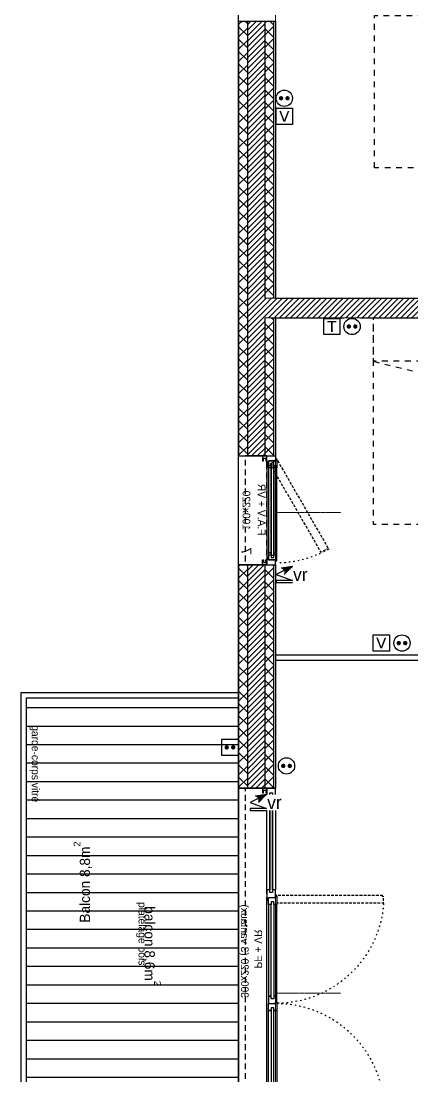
# Model space of a CAD drawing. Header units: centimetres. Extents: x 2648 to 12729, y 1890 to 6224.
# Drawn here: x 8218 to 8578, y 3367 to 4337 of the extents above; entities that cross this region are included whole.
import ezdxf

# ---------------------------------------------------------------- set-up
doc = ezdxf.new("R2010")
doc.units = ezdxf.units.CM
for name, pattern in [('ACAD_ISO03W100', [0.295276, 0.11811, -0.177165]), ('Style de ligne -11', [0.347222, 0.20828, -0.138942]), ('Style de ligne -12', [0.164042, 0.054681, -0.109361]), ('Style de ligne -13', [0.147638, 0.098425, -0.049213]), ('Style de ligne -14', [0.147638, 0.098425, -0.049213]), ('Style de ligne -17', [0.347222, 0.20828, -0.138942]), ('Style de ligne -18', [0.164042, 0.054681, -0.109361]), ('VW-01', [0.41656, 0.20828, -0.20828])]:
    doc.linetypes.add(name, pattern=pattern)
for name, color, linetype in [('B GÈnÈral_Hatch', 252, 'Continuous'), ('B Général', 252, 'Continuous'), ('C ANNOTATIONS-prestations', 252, 'Continuous'), ('D SURFACES-shab', 252, 'Continuous'), ('prlm-VMC', 93, 'Continuous')]:
    doc.layers.add(name, color=color, linetype=linetype)
doc.layers.add('prlm-ELEC-CFA', color=1, linetype='Continuous', lineweight=25)
doc.layers.add('prlm-ELEC-CFO', color=10, linetype='Continuous', lineweight=25)
doc.layers.add('prlm-ZEROPLOT', color=254, linetype='Continuous', plot=False)
doc.layers.get('prlm-VMC').off()
doc.styles.add('Eurostile', font='Eurosti.TTF')
doc.styles.add('Eurostile (bold)', font='Eurostib.TTF')
doc.styles.add('prlm-elec-cfo', font='comic.ttf', dxfattribs={"height": 12})
doc.styles.get("Standard").update_dxf_attribs({"font": 'isocp.shx', "height": 15})
pattern_1 = [(45, (0, 0), (2.4253472, -2.6458333), [])]
pattern_2 = [(-45, (0, 0), (5.656854, 5.656854), []), (45, (0, 0), (5.656854, -5.656854), [])]

# ---------------------------------------------------------------- blocks, each defined once
blk = doc.blocks.new('B 80.Balcon')
at = {"layer": 'B GÈnÈral_Hatch', "linetype": 'Continuous'}
h = blk.add_hatch(dxfattribs=at)
h.set_pattern_fill('H_BARDAGE V 150', color=256, style=0, pattern_type=2)
h.set_pattern_definition([(90, (0, 0), (17, 0), [])])
h.paths.add_polyline_path([(-220, 110), (220, 110), (220, -85), (-220, -85)])
at = {"layer": 'B Général', "linetype": 'Continuous', "flags": 128}
for points in [[(-225, 110), (225, 110), (225, -90), (-225, -90)], [(-220, 110), (220, 110), (220, -85), (-220, -85)]]:
    blk.add_lwpolyline(points, close=True, dxfattribs=at)
at = {"layer": 'C ANNOTATIONS-prestations', "line_spacing_factor": 0.894142, "style": 'Eurostile'}
for s, insert, char_height, attachment_point in [('balcon 8,6m{\\H0.6667x;\\S2 ^ ;}', (47.16, 38.55), 9.412, 3), ('platelage bois', (-32.26, 25.02), 7.059, 1), ('garde-corps vitré', (-194.9, -73.14), 7.059, 1)]:
    blk.add_mtext(s, dxfattribs=dict(at, insert=insert, char_height=char_height, attachment_point=attachment_point))
blk = doc.blocks.new('B 80.PF 300.220 + VR (3 vantaux)')
at = {"layer": 'B Général', "linetype": 'Continuous'}
for p, q in [((-150, 7), (-150, 17)), ((150, 7), (150, 17))]:
    blk.add_line(p, q, dxfattribs=at)
at = {"layer": 'B Général', "linetype": 'Continuous', "lineweight": 35}
for p, q in [((-150, 7), (-150, -9)), ((150, 7), (150, -9))]:
    blk.add_line(p, q, dxfattribs=at)
at = {"layer": 'B Général'}
blk.add_line((-143, 9), (47, 9), dxfattribs=at)
at = {"layer": 'B Général', "linetype": 'Style de ligne -13', "ltscale": 25.4, "flags": 128}
for points in [[(-147.5, 117), (-146.5, 117), (-146.5, 116), (-140, 116), (-140, 18.5), (-146.5, 18.5), (-146.5, 17.5), (-147.5, 17.5)], [(51.5, 115), (50.5, 115), (50.5, 116), (44, 116), (44, 18.5), (50.5, 18.5), (50.5, 17.5), (51.5, 17.5)]]:
    blk.add_lwpolyline(points, close=True, dxfattribs=at)
at = {"layer": 'B Général', "flags": 128}
for points in [[(-143, 10.5), (-143, 9), (-150, 9), (-150, 17), (-145.5, 17), (-145.5, 10.5)], [(-54.5, 18), (-139, 18), (-139, 15.5), (-54.5, 15.5)], [(-54.5, 13), (-139, 13), (-139, 10.5), (-54.5, 10.5)], [(-41.5, 18), (43, 18), (43, 15.5), (-41.5, 15.5)], [(-41.5, 13), (43, 13), (43, 10.5), (-41.5, 10.5)], [(56.5, 17), (56.5, 14.25), (54, 14.25), (54, 11.75), (56.5, 11.75), (56.5, 9), (47, 9), (47, 10.5), (49.5, 10.5), (49.5, 17)], [(145.5, 14.25), (54, 14.25), (54, 11.75), (145.5, 11.75)], [(143, 17), (56.5, 17), (56.5, 14.25), (143, 14.25)], [(143, 11.75), (56.5, 11.75), (56.5, 9), (143, 9)], [(145.5, 14.25), (143, 14.25), (143, 17), (150, 17), (150, 9), (143, 9), (143, 11.75), (145.5, 11.75)], [(-150, 9), (-150, 5), (-145.5, 5), (-145.5, 6), (-148, 6), (-148, 8), (-145.5, 8), (-145.5, 9)], [(150, 9), (150, 5), (145.5, 5), (145.5, 6), (148, 6), (148, 8), (145.5, 8), (145.5, 9)]]:
    blk.add_lwpolyline(points, close=True, dxfattribs=at)
at = {"layer": 'B Général', "linetype": 'Continuous', "flags": 128}
for points in [[(-139, 15.5), (-141.5, 15.5), (-141.5, 13), (-139, 13), (-139, 10.5), (-145.5, 10.5), (-145.5, 17), (-146.5, 17), (-146.5, 18), (-139, 18)], [(-54.5, 15.5), (-52, 15.5), (-52, 13), (-54.5, 13), (-54.5, 10.5), (-48, 10.5), (-48, 17), (-47, 17), (-47, 18), (-54.5, 18)], [(-41.5, 15.5), (-44, 15.5), (-44, 13), (-41.5, 13), (-41.5, 10.5), (-48, 10.5), (-48, 17), (-47, 17), (-47, 18), (-41.5, 18)], [(43, 15.5), (45.5, 15.5), (45.5, 13), (43, 13), (43, 10.5), (49.5, 10.5), (49.5, 17), (50.5, 17), (50.5, 18), (43, 18)]]:
    blk.add_lwpolyline(points, close=True, dxfattribs=at)
at = {"layer": 'B Général', "linetype": 'Style de ligne -11', "ltscale": 25.4, "flags": 128}
blk.add_lwpolyline([(-150, 9), (150, 9), (150, -11), (-150, -11)], close=True, dxfattribs=at)
at = {"layer": 'B Général', "flags": 128}
blk.add_lwpolyline([(150, -9), (150, -17), (-150, -17), (-150, -9)], dxfattribs=at)
at = {"layer": 'B Général'}
for centre in [(-147, 17.5), (51, 17.5)]:
    blk.add_circle(centre, 0.5, dxfattribs=at)
at = {"layer": 'B Général', "linetype": 'Style de ligne -12', "ltscale": 25.4}
for centre, start, end in [((-147, 17.5), 0.29382, 90.28792), ((51, 17.5), 94.06495, 179.70618)]:
    blk.add_arc(centre, 99, start, end, dxfattribs=at)
at = {"layer": 'B Général', "insert": (2, 4.58), "char_height": 7.059, "attachment_point": 2, "rotation": 360, "line_spacing_factor": 0.894142, "style": 'Eurostile'}
blk.add_mtext('PF + VR', dxfattribs=at)
at = {"layer": 'C ANNOTATIONS-prestations', "rotation": 360, "line_spacing_factor": 0.894142}
for s, insert, char_height, attachment_point, style in [('3', (-141.15, -4.77), 9.41, 1, 'Eurostile (bold)'), ('300x220 (3 vantaux) ', (0, -7.82), 7.059, 2, 'Eurostile')]:
    blk.add_mtext(s, dxfattribs=dict(at, insert=insert, char_height=char_height, attachment_point=attachment_point, style=style))
blk = doc.blocks.new('B 80.F 100x220 (all. vitrée fixe) + VR')
at = {"layer": 'B Général', "linetype": 'Continuous', "lineweight": 35}
for p, q in [((-50, 7), (-50, -9)), ((50, 7), (50, -9))]:
    blk.add_line(p, q, dxfattribs=at)
at = {"layer": 'B Général'}
blk.add_line((45, 9), (-45, 9), dxfattribs=at)
at = {"layer": 'B Général', "linetype": 'Style de ligne -14', "ltscale": 25.4, "flags": 128}
blk.add_lwpolyline([(-35.69, 65.82), (-36.19, 64.95), (-35.32, 64.45), (-38.57, 58.82), (42.63, 11.94), (45.88, 17.57), (46.75, 17.07), (47.25, 17.93)], close=True, dxfattribs=at)
at = {"layer": 'B Général', "flags": 128}
for points in [[(-43, 10.5), (-43, 9), (-50, 9), (-50, 17), (-45.5, 17), (-45.5, 10.5)], [(-43.5, 15.5), (43.5, 15.5), (43.5, 13), (-43.5, 13)], [(-41, 18), (41, 18), (41, 15.5), (-41, 15.5)], [(-41, 13), (41, 13), (41, 10.5), (-41, 10.5)], [(43, 10.5), (43, 9), (50, 9), (50, 17), (45.5, 17), (45.5, 10.5)], [(-50, 9), (-50, 5), (-45.5, 5), (-45.5, 6), (-48, 6), (-48, 8), (-45.5, 8), (-45.5, 9)], [(50, 9), (50, 5), (45.5, 5), (45.5, 6), (48, 6), (48, 8), (45.5, 8), (45.5, 9)]]:
    blk.add_lwpolyline(points, close=True, dxfattribs=at)
at = {"layer": 'B Général', "linetype": 'Continuous', "flags": 128}
for points in [[(-39, 15.5), (-41.5, 15.5), (-41.5, 13), (-39, 13), (-39, 10.5), (-45.5, 10.5), (-45.5, 17), (-46.5, 17), (-46.5, 18), (-39, 18)], [(39, 15.5), (41.5, 15.5), (41.5, 13), (39, 13), (39, 10.5), (45.5, 10.5), (45.5, 17), (46.5, 17), (46.5, 18), (39, 18)]]:
    blk.add_lwpolyline(points, close=True, dxfattribs=at)
at = {"layer": 'B Général', "linetype": 'Style de ligne -17', "ltscale": 25.4, "flags": 128}
blk.add_lwpolyline([(-50, 9), (50, 9), (50, -11), (-50, -11)], close=True, dxfattribs=at)
at = {"layer": 'B Général', "flags": 128}
blk.add_lwpolyline([(-50, -9), (-50, -17), (50, -17), (50, -9)], dxfattribs=at)
at = {"layer": 'B Général'}
blk.add_circle((47, 17.5), 0.5, dxfattribs=at)
at = {"layer": 'B Général', "linetype": 'Style de ligne -18', "ltscale": 25.4}
blk.add_arc((49, 17.5), 97.5, 150.29382, 179.70618, dxfattribs=at)
at = {"layer": 'B Général', "insert": (-23.11, 7.7), "char_height": 7.059, "attachment_point": 1, "line_spacing_factor": 0.894142, "style": 'Eurostile'}
blk.add_mtext('F.A.V + VR', dxfattribs=at)
at = {"layer": 'C ANNOTATIONS-prestations', "insert": (-41.15, -5.19), "char_height": 9.41, "attachment_point": 1, "rotation": 360, "line_spacing_factor": 0.894142, "style": 'Eurostile (bold)'}
blk.add_mtext('7', dxfattribs=at)
at = {"layer": 'C ANNOTATIONS-prestations', "insert": (0, -6.3), "char_height": 7.059, "width": 100, "attachment_point": 2, "rotation": 360, "line_spacing_factor": 0.894142, "style": 'Eurostile'}
blk.add_mtext('100x220', dxfattribs=at)
blk = doc.blocks.new('xi.EA')
at = {"layer": 'prlm-ZEROPLOT', "color": 250, "linetype": 'ACAD_ISO03W100', "lineweight": 0, "ltscale": 0.2}
blk.add_lwpolyline([(0, 0), (0, 60)], dxfattribs=at)
blk = doc.blocks.new('xi.TV')
at = {"layer": 'prlm-ELEC-CFA', "color": 0, "linetype": 'ByBlock', "lineweight": -2, "flags": 128}
blk.add_lwpolyline([(-7.5, 7.5), (7.5, 7.5), (7.5, -7.5), (-7.5, -7.5)], close=True, dxfattribs=at)
at = {"layer": 'prlm-ELEC-CFA', "color": 0, "linetype": 'ByBlock', "insert": (0, 0), "char_height": 10, "width": 11.36, "attachment_point": 5}
blk.add_mtext('{\\fVerdana|b0|i0|c0|p34;V}', dxfattribs=at)
blk = doc.blocks.new('xi.PC')
at = {"color": 0, "lineweight": 5}
blk.add_wipeout([(-7.5, -7.5), (7.5, -7.5), (7.5, 7.5), (-7.5, 7.5)], dxfattribs=at).dxf.layer = 'prlm-ELEC-CFO'
at = {"layer": 'prlm-ELEC-CFO', "color": 0, "linetype": 'ByBlock', "lineweight": 5, "const_width": 2}
for points in [[(-4, 0, 1), (-2, 0, 1)], [(2, 0, 1), (4, 0, 1)]]:
    blk.add_lwpolyline(points, format="xyb", close=True, dxfattribs=at)
at = {"layer": 'prlm-ELEC-CFO', "color": 0, "linetype": 'ByBlock', "lineweight": -2}
blk.add_circle((0, 0), 7.5, dxfattribs=at)
blk = doc.blocks.new('xi.VR')
at = {"layer": 'prlm-ELEC-CFO', "lineweight": 5}
blk.add_hatch(color=0, dxfattribs=at).paths.add_polyline_path([(-3, 6), (-0.1, 3.7), (0, 0), (7.5, 7.5)])
at = {"layer": 'prlm-ELEC-CFO', "color": 0}
for points in [[(0.95, 4.23), (-7.5, 0), (7.5, -5.5), (-7.5, -5.5), (-7.5, -7.5), (7.5, -7.5)], [(-3, 6), (7.5, 7.5), (0, 0)]]:
    blk.add_lwpolyline(points, dxfattribs=at)
blk = doc.blocks.new('xi.TEL')
at = {"layer": 'prlm-ELEC-CFA', "color": 0, "linetype": 'ByBlock', "lineweight": -2, "flags": 128}
blk.add_lwpolyline([(-7.5, 7.5), (7.5, 7.5), (7.5, -7.5), (-7.5, -7.5)], close=True, dxfattribs=at)
at = {"layer": 'prlm-ELEC-CFA', "color": 0, "linetype": 'ByBlock', "insert": (0, 0), "char_height": 10, "width": 11.36, "attachment_point": 5}
blk.add_mtext('{\\fVerdana|b0|i0|c0|p34;T}', dxfattribs=at)
blk = doc.blocks.new('xi.PC-EXT')
at = {"layer": 'prlm-ELEC-CFO', "color": 0, "linetype": 'ByBlock', "lineweight": -2, "flags": 128}
blk.add_lwpolyline([(-7.5, 7.5), (7.5, 7.5), (7.5, -7.5), (-7.5, -7.5)], close=True, dxfattribs=at)
at = {"layer": 'prlm-ELEC-CFO', "color": 0, "linetype": 'ByBlock', "lineweight": 5, "const_width": 2}
for points in [[(-4, 0, 1), (-2, 0, 1)], [(2, 0, 1), (4, 0, 1)]]:
    blk.add_lwpolyline(points, format="xyb", close=True, dxfattribs=at)
blk = doc.blocks.new('B 80.Groupe-3-1')
at = {"layer": 'B Général', "linetype": 'VW-01', "ltscale": 25.4}
blk.add_line((70, -114.99), (-70, -80.35), dxfattribs=at)
at = {"layer": 'B Général', "linetype": 'VW-01', "ltscale": 25.4, "flags": 128}
for points in [[(-70, 35), (70, 35), (70, -155), (-70, -155)], [(-70, -114.99), (70, -114.99), (70, -155), (-70, -155)]]:
    blk.add_lwpolyline(points, close=True, dxfattribs=at)
blk = doc.blocks.new('B 80.Groupe-18-1')
at = {"layer": 'B Général', "linetype": 'VW-01', "ltscale": 25.4}
blk.add_line((70, -99.99), (-70, -65.35), dxfattribs=at)
at = {"layer": 'B Général', "linetype": 'VW-01', "ltscale": 25.4, "flags": 128}
for points in [[(-70, 50), (70, 50), (70, -140), (-70, -140)], [(-70, -99.99), (70, -99.99), (70, -140), (-70, -140)]]:
    blk.add_lwpolyline(points, close=True, dxfattribs=at)

msp = doc.modelspace()

# ---------------------------------------------------------------- hatches: boundary and pattern name
at = {"layer": 'B GÈnÈral_Hatch', "linetype": 'Continuous'}
h = msp.add_hatch(dxfattribs=at)
h.set_pattern_fill('02_ISOLANT', color=256, angle=-90, style=0, pattern_type=2)
h.set_pattern_definition([(-45, (0, 0), (5.656854, 5.656854), []), (45, (0, 0), (5.656854, -5.656854), [])])
h.paths.add_polyline_path([(8426.485, 4337.389), (8418.485, 4337.389), (8418.485, 3937.389), (8426.485, 3937.389)])
h = msp.add_hatch(dxfattribs=at)
h.set_pattern_fill('50_BETON', color=256, style=0, pattern_type=2)
h.set_pattern_definition(pattern_1)
h.paths.add_polyline_path([(8442.485, 4337.389), (8426.485, 4337.389), (8426.485, 3937.389), (8442.485, 3937.389)])
h = msp.add_hatch(dxfattribs=at)
h.set_pattern_fill('02_ISOLANT', color=256, angle=90, style=0, pattern_type=2)
h.set_pattern_definition([(135, (0, 0), (-5.656854, -5.656854), []), (225, (0, 0), (-5.656854, 5.656854), [])])
h.paths.add_polyline_path([(8442.485, 4082.48), (8450.485, 4082.48), (8450.485, 4337.389), (8442.485, 4337.389)])
h = msp.add_hatch(dxfattribs=at)
h.set_pattern_fill('50_BETON', color=256, style=0, pattern_type=2)
h.set_pattern_definition(pattern_1)
h.paths.add_polyline_path([(9042.796, 4064.48), (9042.796, 4082.48), (8442.485, 4082.48), (8442.485, 4064.48)])
h = msp.add_hatch(dxfattribs=at)
h.set_pattern_fill('02_ISOLANT', color=256, angle=-90, style=0, pattern_type=2)
h.set_pattern_definition([(-45, (0, 0), (5.656854, 5.656854), []), (45, (0, 0), (5.656854, -5.656854), [])])
h.paths.add_polyline_path([(8450.485, 4064.48), (8442.485, 4064.48), (8442.485, 3937.389), (8450.485, 3937.389)])
h = msp.add_hatch(dxfattribs=at)
h.set_pattern_fill('02_ISOLANT', color=256, angle=-90, style=0, pattern_type=2)
h.set_pattern_definition(pattern_2)
h.paths.add_polyline_path([(8426.485, 3837.389), (8418.485, 3837.389), (8418.485, 3631.927), (8426.485, 3631.927)])
h = msp.add_hatch(dxfattribs=at)
h.set_pattern_fill('50_BETON', color=256, style=0, pattern_type=2)
h.set_pattern_definition(pattern_1)
h.paths.add_polyline_path([(8442.485, 3837.389), (8426.485, 3837.389), (8426.485, 3631.927), (8442.485, 3631.927)])
h = msp.add_hatch(dxfattribs=at)
h.set_pattern_fill('02_ISOLANT', color=256, angle=-90, style=0, pattern_type=2)
h.set_pattern_definition(pattern_2)
h.paths.add_polyline_path([(8450.485, 3837.389), (8442.485, 3837.389), (8442.485, 3631.927), (8450.485, 3631.927)])

# ---------------------------------------------------------------- linework, layer by layer
at = {"layer": 'B Général', "linetype": 'Continuous'}
for p, q in [((8418.485, 4337.389), (8418.485, 3937.389)), ((8418.485, 4337.389), (8418.485, 3937.389)), ((8418.485, 4337.389), (8452.485, 4337.389)), ((8426.485, 4337.389), (8426.485, 3937.389)), ((8442.485, 4337.389), (8442.485, 4082.48)), ((8450.485, 4337.389), (8450.485, 4082.48)), ((8450.485, 4337.389), (8450.485, 4082.48)), ((8452.485, 4337.389), (8452.485, 4082.48)), ((8452.485, 4337.389), (8452.485, 4082.48)), ((8452.485, 4082.48), (9042.796, 4082.48)), ((8442.485, 4064.48), (8442.485, 3937.389)), ((8450.485, 4064.48), (8450.485, 3937.389)), ((8450.485, 4064.48), (8450.485, 3937.389)), ((8452.485, 4064.48), (9042.796, 4064.48)), ((8452.485, 4064.48), (8452.485, 3937.389)), ((8452.485, 4064.48), (8452.485, 3937.389)), ((8418.485, 3937.389), (8452.485, 3937.389)), ((8418.485, 3837.389), (8418.485, 3631.927)), ((8418.485, 3837.389), (8418.485, 3631.927)), ((8418.485, 3837.389), (8452.485, 3837.389)), ((8426.485, 3837.389), (8426.485, 3631.927)), ((8442.485, 3837.389), (8442.485, 3631.927)), ((8450.485, 3837.389), (8450.485, 3631.927)), ((8450.485, 3837.389), (8450.485, 3631.927)), ((8452.485, 3837.389), (8452.485, 3631.927)), ((8452.485, 3837.389), (8452.485, 3631.927)), ((8452.485, 3754.48), (8709.796, 3754.48)), ((8452.485, 3754.48), (8709.796, 3754.48)), ((8452.485, 3749.48), (8709.796, 3749.48)), ((8452.485, 3749.48), (8709.796, 3749.48)), ((8418.485, 3631.927), (8452.485, 3631.927))]:
    msp.add_line(p, q, dxfattribs=at)
at = {"layer": 'B Général', "linetype": 'Continuous', "lineweight": 18}
for p, q in [((8426.485, 4337.389), (8426.485, 3937.389)), ((8442.485, 4337.389), (8442.485, 4082.48)), ((8452.485, 4082.48), (8442.485, 4082.48)), ((8452.485, 4082.48), (9042.796, 4082.48)), ((8442.485, 4064.48), (8452.485, 4064.48)), ((8442.485, 4064.48), (8442.485, 3937.389)), ((8452.485, 4064.48), (9042.796, 4064.48)), ((8426.485, 3837.389), (8426.485, 3631.927)), ((8442.485, 3837.389), (8442.485, 3631.927))]:
    msp.add_line(p, q, dxfattribs=at)
at = {"layer": 'D SURFACES-shab', "lineweight": 18, "flags": 128}
for points in [[(8452.485, 4492.443), (8733.485, 4492.443), (8733.485, 4082.48), (8452.485, 4082.48)], [(8892.796, 3754.48), (8892.796, 3893.396), (8806.296, 3893.389), (8806.296, 4064.48), (8452.485, 4064.48), (8452.485, 3754.48)], [(8817.796, 3749.48), (8452.485, 3749.48), (8452.485, 3276.389), (8976.796, 3276.389), (8976.797, 3336.389), (9036.795, 3336.389), (9036.796, 3519.889), (8975.796, 3519.889), (8975.796, 3549.889), (8817.796, 3549.889)]]:
    msp.add_lwpolyline(points, close=True, dxfattribs=at)
at = {"layer": 'prlm-ZEROPLOT'}
msp.add_lwpolyline([(8418.485, 4917.388), (10859.388, 4917.388), (10859.389, 3517.39), (9818.485, 3517.39), (9818.485, 2192.491), (8418.485, 2192.491)], close=True, dxfattribs=at)

# ---------------------------------------------------------------- block references
at = {"layer": 'B Général'}
for name, p, rotation in [('B 80.Groupe-18-1', (8593.485, 4272.48), 90), ('B 80.Groupe-3-1', (8612.485, 3909.48), 180), ('B 80.Balcon', (8308.485, 3494.841), 270)]:
    msp.add_blockref(name, p, dxfattribs=dict(at, rotation=rotation))
at = {"layer": 'B Général', "xscale": -1, "rotation": 270.0000000033349}
for name, p in [('B 80.F 100x220 (all. vitrée fixe) + VR', (8435.485, 3887.389)), ('B 80.PF 300.220 + VR (3 vantaux)', (8435.485, 3481.927))]:
    msp.add_blockref(name, p, dxfattribs=at)
at = {"layer": 'prlm-ELEC-CFA'}
for name, p in [('xi.TV', (8460.474, 4249.766)), ('xi.TEL', (8504.169, 4056.48))]:
    msp.add_blockref(name, p, dxfattribs=at)
at = {"layer": 'prlm-ELEC-CFO'}
msp.add_blockref('xi.PC-EXT', (8410.485, 3669.329), dxfattribs=at)
at = {"layer": 'prlm-VMC'}
for p, rotation in [((8452.485, 3885.376), 269.9999999444196), ((8452.485, 3443.177), 269.9999999551064)]:
    msp.add_blockref('xi.EA', p, dxfattribs=dict(at, rotation=rotation))

# ---------------------------------------------------------------- texts
at = {"layer": 'D SURFACES-shab', "insert": (8266.756, 3582.777), "char_height": 9.412, "width": 264, "attachment_point": 3, "rotation": 90, "line_spacing_factor": 0.894142, "style": 'Eurostile'}
msp.add_mtext('Balcon 8,8m{\\H0.6667x;\\S2^ ;}', dxfattribs=at)

# ---------------------------------------------------------------- next in the draw order: block references
at = {"layer": 'prlm-ELEC-CFO'}
for p in [(8460.473, 4266.398), (8522.777, 4056.48), (8568.67, 3765.296), (8462.487, 3652.342)]:
    msp.add_blockref('xi.PC', p, dxfattribs=at)

# ---------------------------------------------------------------- next in the draw order: texts
at = {"layer": 'prlm-ELEC-CFO', "lineweight": 20, "char_height": 12, "attachment_point": 5, "line_spacing_factor": 0.8, "style": 'prlm-elec-cfo', "bg_fill": 3, "box_fill_scale": 1.1, "bg_fill_color": 256, "bg_fill_transparency": 0}
for insert in [(8475.202, 3828.388), (8451.406, 3618.747)]:
    msp.add_mtext('vr', dxfattribs=dict(at, insert=insert))

# ---------------------------------------------------------------- next in the draw order: block references
at = {"layer": 'prlm-ELEC-CFA'}
msp.add_blockref('xi.TV', (8549.581, 3765.375), dxfattribs=at)
at = {"layer": 'prlm-ELEC-CFO'}
for p in [(8460.485, 3828.388), (8436.689, 3618.747)]:
    msp.add_blockref('xi.VR', p, dxfattribs=at)

doc.saveas('drawing.dxf')
